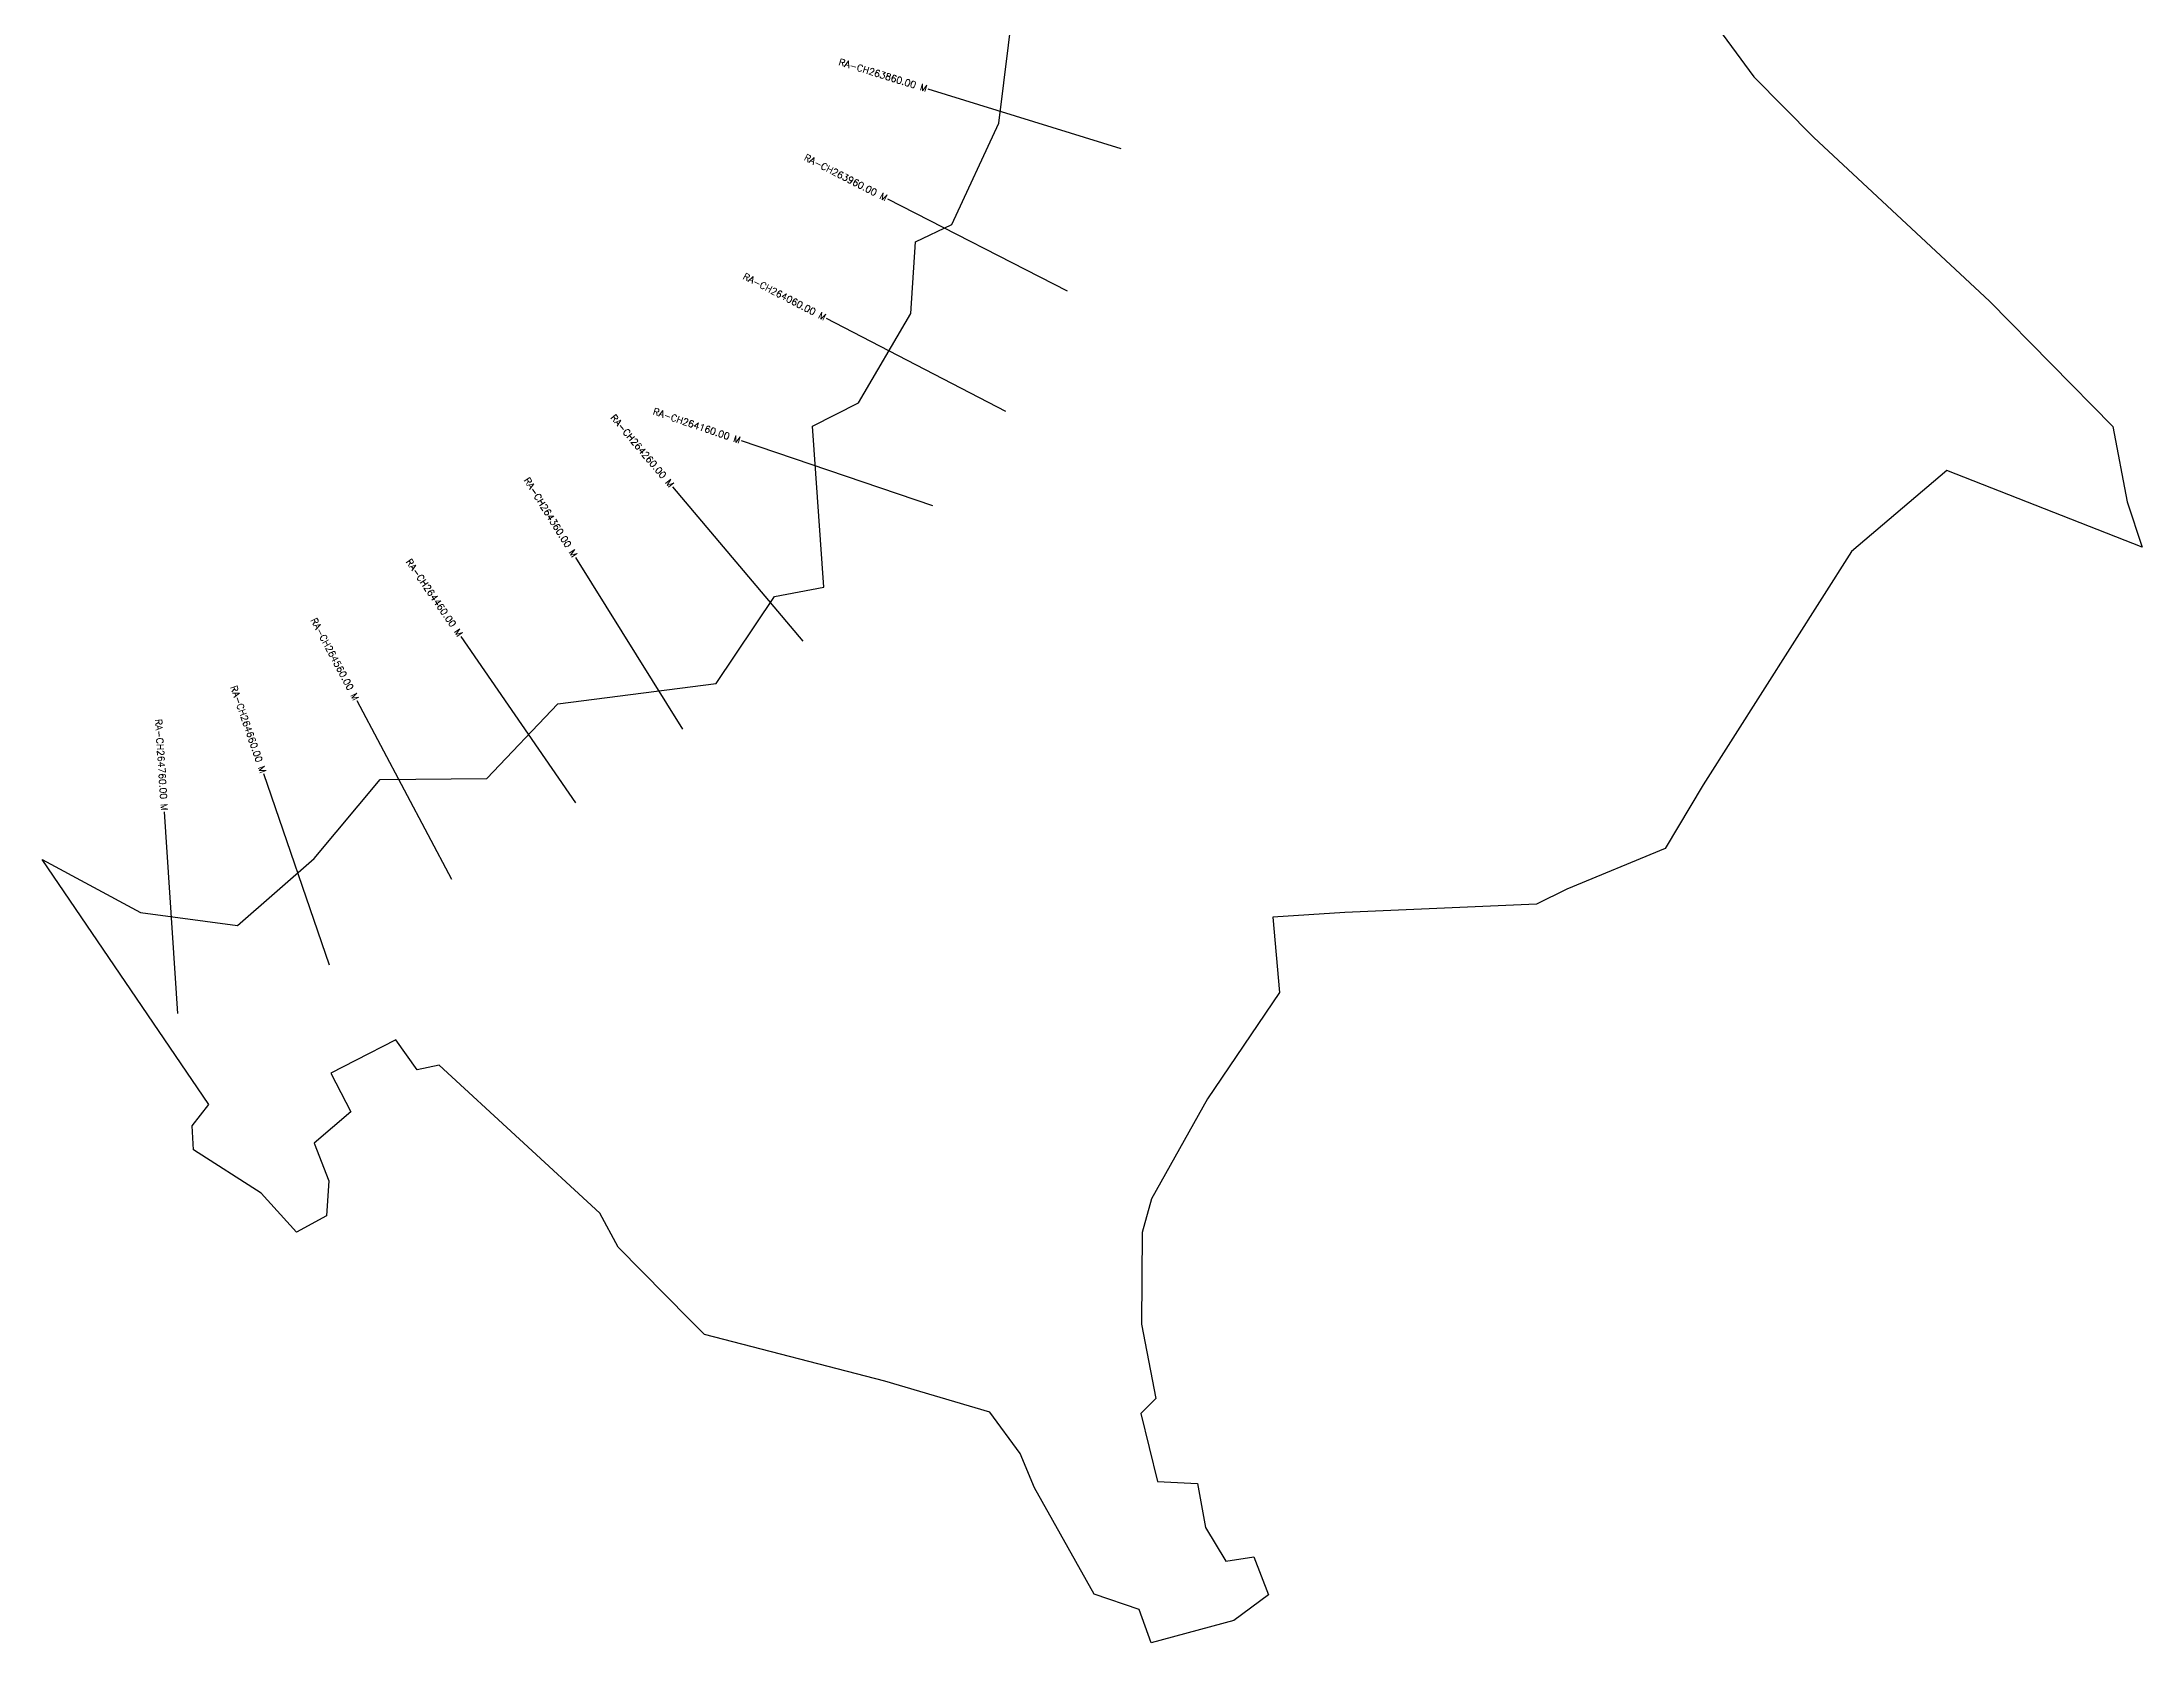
# Model space of a CAD drawing. Header units: metres. Extents: x 279362 to 282130, y 2031996 to 2036872.
# Drawn here: x 280082 to 281641, y 2031996 to 2033184 of the extents above; entities that cross this region are included whole.
import ezdxf
from ezdxf.enums import TextEntityAlignment as Align

# ---------------------------------------------------------------- set-up
doc = ezdxf.new("R2010")
doc.units = ezdxf.units.M
for name, color, linetype in [('CS', 134, 'Continuous'), ('CSMark', 6, 'Continuous'), ('VILLAGE BOUNDRY', 10, 'Continuous')]:
    doc.layers.add(name, color=color, linetype=linetype)
doc.styles.get("Standard").update_dxf_attribs({"font": 'simplex.shx'})

msp = doc.modelspace()

# ---------------------------------------------------------------- linework, layer by layer
at = {"layer": 'CS'}
for p, q in [((280883.1, 2033104.9), (280739.8, 2033149.3)), ((280843.3, 2032999.5), (280709.8, 2033067.7)), ((280797.5, 2032910.2), (280664.3, 2032979.1)), ((280743.3, 2032840.1), (280601.2, 2032888.3)), ((280647, 2032739.6), (280550.1, 2032854.1)), ((280557.6, 2032674.4), (280478.2, 2032801.7)), ((280478.3, 2032619.6), (280393.1, 2032743.1)), ((280386.1, 2032562.8), (280315.8, 2032695.3)), ((280295.4, 2032499.3), (280246.6, 2032641.1)), ((280182.7, 2032463.2), (280172.9, 2032612.9))]:
    msp.add_line(p, q, dxfattribs=at)
at = {"layer": 'VILLAGE BOUNDRY', "flags": 128}
msp.add_lwpolyline([(281319.6, 2033203.4), (281352.8, 2033158.4), (281397.2, 2033113.3), (281527.7, 2032991.9), (281619.2, 2032899), (281629.9, 2032843), (281640.9, 2032809.4), (281495.9, 2032866.4), (281425.3, 2032806.3), (281315.1, 2032633), (281286.9, 2032585.8), (281213.8, 2032555.5), (281191.3, 2032544.5), (281049.1, 2032538.4), (280995.5, 2032534.8), (281000.6, 2032478.9), (280947.2, 2032400.1), (280905.6, 2032325.9), (280898.6, 2032300.7), (280898, 2032232.7), (280908.8, 2032177.6), (280897.5, 2032166.5), (280909.9, 2032116.1), (280939.6, 2032114.5), (280945.7, 2032081.8), (280960.8, 2032057), (280981.5, 2032060.2), (280992.3, 2032031.9), (280966.7, 2032012.9), (280905.3, 2031996.2), (280896.3, 2032021.1), (280862.9, 2032032.5), (280818.7, 2032111.2), (280808, 2032136.8), (280785.6, 2032167.4), (280707.5, 2032190.4), (280573.6, 2032225), (280562.5, 2032236.3), (280509.6, 2032290), (280496, 2032315.1), (280376.7, 2032425), (280360.3, 2032421.5), (280344.5, 2032443.8), (280314.5, 2032428.4), (280296.3, 2032419.1), (280311.1, 2032390.3), (280283.9, 2032367.1), (280294.8, 2032339.1), (280293.2, 2032313.1), (280270.8, 2032301), (280244.5, 2032330.1), (280194.4, 2032362.2), (280193.4, 2032379.9), (280205.8, 2032395.7), (280081.9, 2032577.7), (280154.9, 2032538.3), (280226.9, 2032528.6), (280284, 2032578.3), (280332.8, 2032637), (280412, 2032637.6), (280464.9, 2032693.2), (280582.4, 2032708.2), (280625.6, 2032772.8), (280662.4, 2032779.8), (280653.9, 2032899.1), (280688, 2032916.5), (280726.9, 2032982.7), (280730.4, 2033035.9), (280757.4, 2033048.9), (280792.2, 2033124.1), (280803.1, 2033212)], dxfattribs=at)

# ---------------------------------------------------------------- texts
at = {"layer": 'CSMark'}
for s, rotation, p in [('RA-CH263860.00 M', 342.7804, (280738.8, 2033149.6)), ('RA-CH263960.00 M', 332.95, (280708.9, 2033068.2)), ('RA-CH264060.00 M', 332.636, (280663.4, 2032979.6)), ('RA-CH264160.00 M', 341.2723, (280600.3, 2032888.6)), ('RA-CH264260.00 M', 310.2192, (280549.5, 2032854.9)), ('RA-CH264360.00 M', 301.9548, (280477.6, 2032802.6)), ('RA-CH264460.00 M', 304.6209, (280392.5, 2032743.9)), ('RA-CH264560.00 M', 297.9465, (280315.3, 2032696.2)), ('RA-CH264660.00 M', 288.9987, (280246.2, 2032642)), ('RA-CH264760.00 M', 273.7275, (280172.8, 2032613.9))]:
    msp.add_text(s, height=5, rotation=rotation, dxfattribs=at).set_placement(p, align=Align.MIDDLE_RIGHT)

doc.saveas('drawing.dxf')
